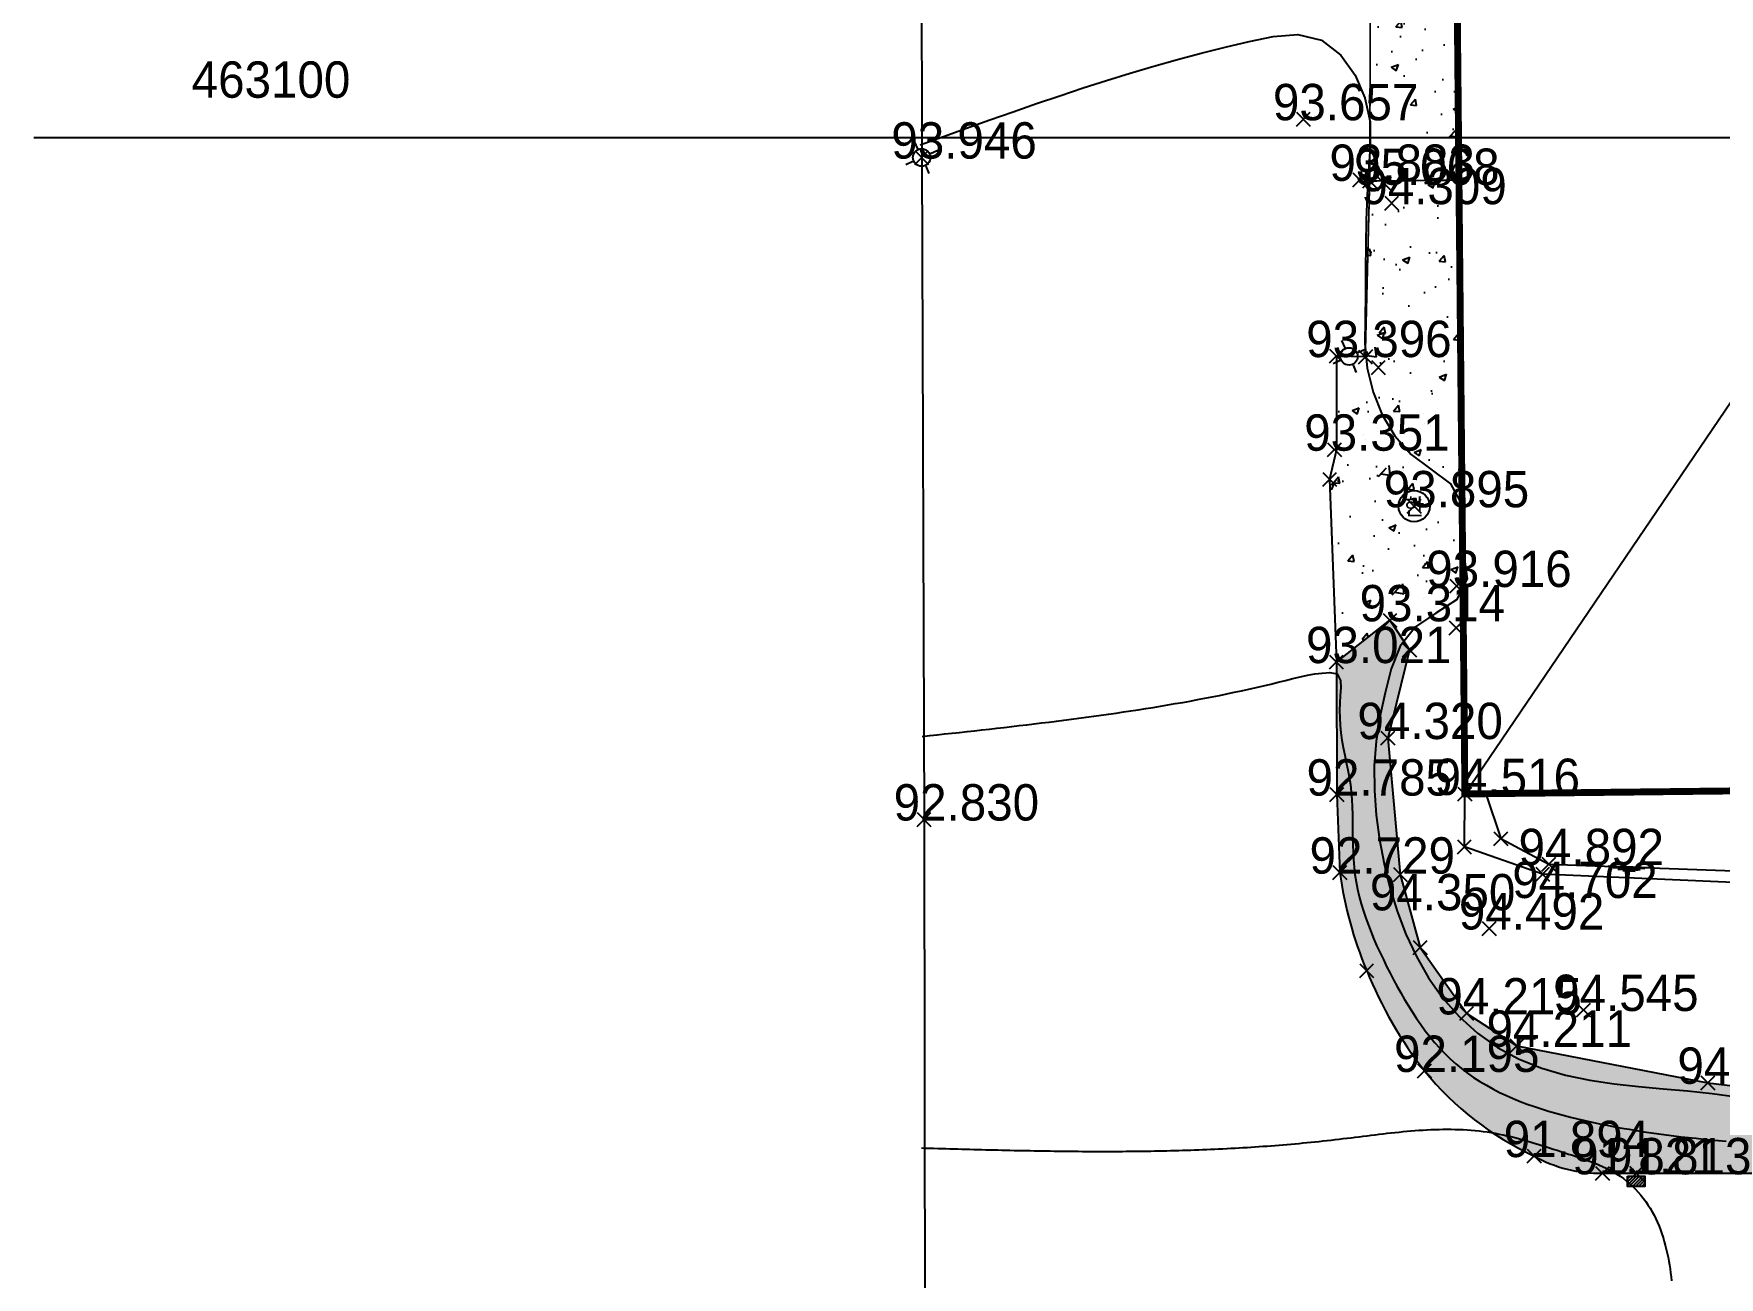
# Model space of a CAD drawing. Header units: millimetres. Extents: x 215151 to 215414, y 463007 to 463197.
# Drawn here: x 215150.78 to 215199.47, y 463067.09 to 463103 of the extents above; entities that cross this region are included whole.
import ezdxf
from ezdxf.enums import TextEntityAlignment as Align

# ---------------------------------------------------------------- set-up
doc = ezdxf.new("R2010")
doc.units = ezdxf.units.MM
doc.header["$MEASUREMENT"] = 0
doc.header["$PDMODE"] = 3
doc.header["$PDSIZE"] = 0.2
doc.layers.get('DEFPOINTS').update_dxf_attribs({"color": 155})
for name, color, linetype in [('1M(48)', 48, 'Continuous'), ("CON'C(31)", 31, 'Continuous'), ('PTANNOTELE', 7, 'Continuous'), ('PTLAYER', 1, 'Continuous'), ('TEXT', 7, 'Continuous'), ('가로등(32)', 32, 'Continuous'), ('경사면(8)', 8, 'Continuous'), ('도각선(5)', 5, 'Continuous'), ('도시가스맨홀(50)', 50, 'Continuous'), ('빗물받이(5)', 5, 'Continuous'), ('아스팔트도로(1)', 1, 'Continuous'), ('조경석해치(8)', 8, 'Continuous'), ('조립식건물(40)', 40, 'Continuous'), ('콘크리트수로(5)', 5, 'Continuous'), ('한전맨홀(1)', 1, 'Continuous')]:
    doc.layers.add(name, color=color, linetype=linetype)
doc.styles.add('돋음', font='Dotum.ttf')
doc.styles.add('돋음체', font='DotumChe.TTF')

# ---------------------------------------------------------------- blocks, each defined once
blk = doc.blocks.new('F')
at = {"layer": '가로등(32)'}
for p, q in [((-0.191, 0.421), (-0.349, 0.769)), ((0.421, 0.191), (0.769, 0.349)), ((-0.421, -0.191), (-0.769, -0.349)), ((0.191, -0.421), (0.349, -0.769))]:
    blk.add_line(p, q, dxfattribs=at)
blk.add_circle((0, 0), 0.42, dxfattribs=at)
blk = doc.blocks.new('e-')
at = {"layer": '한전맨홀(1)'}
blk.add_circle((0, 0), 0.75, dxfattribs=at)
at = {"layer": '한전맨홀(1)', "style": '돋음체'}
blk.add_text('한', height=0.8, rotation=0.42655, dxfattribs=at).set_placement((0, 0), align=Align.MIDDLE)
blk = doc.blocks.new('W1')
at = {"layer": '빗물받이(5)'}
h = blk.add_hatch(dxfattribs=at)
h.set_pattern_fill('ANSI31', color=256, scale=0.02, style=0)
h.set_pattern_definition([(45, (-178.083926, -134.613974), (-0.04490128, 0.04490128), [])])
h.paths.add_polyline_path([(0.26, 0.149), (-0.24, 0.149), (-0.24, -0.151), (0.26, -0.151)])
blk.add_lwpolyline([(-0.24, 0.149), (0.26, 0.149), (0.26, -0.151), (-0.24, -0.151), (-0.24, 0.149)], dxfattribs=at)

msp = doc.modelspace()

# ---------------------------------------------------------------- hatches: boundary and pattern name
at = {"layer": "CON'C(31)"}
h = msp.add_hatch(dxfattribs=at)
h.set_pattern_fill('AR-CONC', color=256, scale=0.3)
h.set_pattern_definition([(50, (0, 0), (2.151780548, -0.188256405), [0.225, -2.475]), (355, (0, 0), (-0.416254001, 2.256576401), [0.18, -1.98]), (100.45144446, (0.1793, -0.0157), (1.73552654, 2.068319973), [0.191220576, -2.103426336]), (46.1842, (0, 0.6), (3.201723992, -0.496557842), [0.3375, -3.7125]), (96.6356355, (0.2668, 0.5586), (2.803985837, 2.922355802), [0.286831026, -3.15514128]), (351.184164, (0, 0.6), (2.803985835, 2.9223558), [0.27, -2.970000003]), (21, (0.3, 0.45), (1.7907211564, -1.207856672), [0.225, -2.475]), (326, (0.3, 0.45), (0.729945996, 2.175450135), [0.18, -1.98]), (71.45144474, (0.4492, 0.3493), (2.52066713, 0.967593458), [0.19122057, -2.103426336]), (37.5, (0, 0), (0.036479566, 0.9986815615), [0, -1.956, 0, -2.01, 0, -1.9875]), (7.5, (0, 0), (0.7892086123, 1.1832351356), [0, -1.146, 0, -1.911, 0, -0.7575]), (327.5, (-0.669, 0), (1.6014673085, -0.0676646152), [0, -0.75, 0, -2.34, 0, -3.105]), (317.5, (-0.969, 0), (1.749558508, 0.300314947), [0, -0.975, 0, -1.554, 0, -2.205])])
h.paths.add_polyline_path([(215191.77585, 463116.25395), (215191.63648, 463118.27021), (215190.31743, 463118.47264), (215189.31085, 463118.47154), (215189.33375, 463115.96678), (215189.40444, 463108.14636), (215189.37436, 463100.47019), (215189.37789, 463100.45337), (215189.38184, 463100), (215191.93424, 463100)])
h.paths.add_polyline_path([(215191.94623, 463098.76924), (215189.36759, 463098.74411), (215189.24677, 463093.89061), (215189.29932, 463093.34504), (215189.46414, 463092.65334), (215189.72815, 463091.99322), (215190.09535, 463091.38465), (215190.56722, 463090.85343), (215191.13304, 463090.42329), (215191.70255, 463089.99837), (215192.03762, 463089.3914)])
h.paths.add_polyline_path([(215191.70255, 463089.99837), (215191.13304, 463090.42329), (215190.56722, 463090.85343), (215190.09535, 463091.38465), (215189.72815, 463091.99322), (215189.46414, 463092.65334), (215189.29932, 463093.34504), (215189.24677, 463093.89061), (215189.24115, 463093.66485), (215189.02345, 463093.67184, -1), (215188.5197, 463093.688), (215188.41078, 463093.69149), (215188.41078, 463090.98864), (215188.21141, 463090.13204), (215188.40552, 463084.85649), (215189.95347, 463086.06292), (215190.35653, 463085.45006), (215190.68991, 463085.87178), (215191.27877, 463086.26976), (215191.87785, 463086.65289), (215192.06075, 463087.0173), (215192.03762, 463089.3914)])
h.paths.add_polyline_path([(215191.10163, 463089.35526, -1), (215190.20163, 463089.35526, -1)], flags=16)
h.paths.add_polyline_path([(215190.19036, 463088.94052), (215191.11902, 463088.94743), (215191.1129, 463089.76999), (215190.18424, 463089.76308)], flags=24)
at = {"layer": '조경석해치(8)'}
h = msp.add_hatch(dxfattribs=at)
h.set_pattern_fill('GRAVEL', color=256, scale=2)
h.set_pattern_definition([(228.012787504, (1.44, 2), (-16, -18), [0.269072, -26.638176094]), (184.969740728, (1.26, 1.8), (24, 2), [0.461736, -45.7118495225]), (132.510447078, (0.8, 1.76), (20, -22), [0.325576, -32.232065192]), (267.273689006, (0.02, 1.26), (2, 40), [0.420476, -41.627116083]), (292.833654178, (0, 0.84), (-10, 24), [0.41231, -40.818746256]), (357.273689006, (0.16, 0.46), (-40, 2), [0.420476, -41.627116083]), (37.694240467, (0.58, 0.44), (-26, -20), [0.556058, -55.049697098]), (72.255328375, (1.02, 0.78), (14, 44), [0.524976, -51.972642994]), (121.429565615, (1.18, 1.28), (-16, 26), [0.4219, -41.7681462195]), (175.23635831, (0.96, 1.64), (22, -2), [0.481664, -23.6015251576]), (222.397437798, (0.48, 1.68), (-24, -22), [0.622896, -61.6667500096]), (138.814074834, (2, 1.24), (-14, 12), [0.212602, -21.0476896255]), (171.46923439, (1.84, 1.38), (26, -4), [0.404474, -40.043022832]), (225, (1.44, 1.44), (-2e-16, -2), [0.282842, -2.545585125]), (203.198590514, (1.3, 1.68), (10, 4), [0.152316, -15.079230212]), (291.80140949, (1.16, 1.62), (-2, 6), [0.215406, -10.554923614]), (30.96375653, (1.24, 1.42), (6, 4), [0.349858, -11.31204579]), (161.56505118, (1.54, 1.6), (4, -2), [0.252982, -6.07157332]), (16.389540334, (0, 1.62), (20, 6), [0.3544, -35.085690293]), (70.346175942, (0.34, 1.72), (-8.000000000002, -22.000000000007), [0.297322, -29.434815495]), (293.198590514, (1.54, 2), (-4, 10), [0.30463, -14.926916212]), (343.610459666, (1.66, 1.72), (-20, 6), [0.3544, -35.085690293]), (339.44395478, (0, 0.38), (-10, 4), [0.34176, -16.746247491]), (294.77514057, (0.32, 0.26), (-10, 22), [0.286356, -28.3492861266]), (66.801409486, (1.56, 0), (4, 10), [0.30463, -14.926916212]), (17.354024636, (1.68, 0.28), (-26, -8), [0.335262, -33.1908472285]), (69.44395478, (0.58, 0), (-4, -10), [0.17088, -16.917127491]), (101.30993247, (1.44, 0), (-2, 8), [0.10198, -10.096059027]), (165.96375653, (1.42, 0.1), (6, -2), [0.41231, -7.833901251]), (186.009005957, (1.02, 0.2), (20, 2), [0.3821, -37.827846349]), (303.69006753, (1.24, 1.24), (-2, 4), [0.288444, -6.922658551]), (353.157226587, (1.4, 1), (34, -4), [0.503588, -49.855125248]), (60.9453959, (1.9, 0.94), (-8, -14), [0.205912, -20.385348282]), (90, (2, 1.12), (-2, 2), [0.12, -1.88]), (120.256437164, (0.98, 0.26), (8, -14), [0.277848, -27.507039979]), (48.012787504, (0.84, 0.5), (16, 18), [0.538144, -26.369104094]), (0, (1.2, 0.9), (2, 2), [0.52, -1.48]), (325.30484647, (1.72, 0.9), (20, -14), [0.316228, -31.306548602]), (254.0546041, (1.98, 0.72), (-2, -8), [0.291204, -14.2690157786]), (207.645975364, (1.9, 0.44), (-38, -20), [0.47413, -46.9389483645]), (175.42607874, (1.48, 0.22), (-26, 2), [0.501598, -49.658146816])])
h.paths.add_polyline_path([(215199.13313, 463072.71018), (215193.62077, 463073.77794), (215192.17104, 463074.71418), (215190.82678, 463076.61699), (215190.25122, 463078.72278), (215189.89011, 463082.66356), (215190.5178, 463085.20484), (215189.95347, 463086.06292), (215188.40552, 463084.85649), (215188.42093, 463081.03199), (215188.50713, 463078.77867, 0.06556503), (215189.28285, 463075.94687, 0.06906455), (215190.9488, 463073.05327, 0.1138141), (215194.11677, 463070.59531, 0.1339401), (215196.09528, 463070.09726), (215197.07063, 463070.09736), (215202.82823, 463070.09631), (215211.55032, 463070.09585), (215219.94798, 463070.07168), (215219.57205, 463071.14367), (215214.76504, 463071.86971), (215209.0471, 463072.23027), (215205.26519, 463071.96832)])

# ---------------------------------------------------------------- linework, layer by layer
at = {"layer": '1M(48)'}
for points, elevation in [([(215176.38745, 463099.78494), (215177.05642, 463100.0277), (215177.05642, 463100.0277), (215177.72574, 463100.26949), (215177.72574, 463100.26949), (215178.39576, 463100.50934), (215178.39576, 463100.50934), (215179.06679, 463100.74631), (215179.06679, 463100.74631), (215179.73916, 463100.97948), (215179.73916, 463100.97948), (215180.41315, 463101.20794), (215180.41315, 463101.20794), (215181.08899, 463101.43084), (215181.08899, 463101.43084), (215181.7669, 463101.64736), (215181.7669, 463101.64736), (215182.44705, 463101.85673), (215182.44705, 463101.85673), (215183.12957, 463102.05824), (215183.12957, 463102.05824), (215183.81455, 463102.25124), (215183.81455, 463102.25124), (215184.50202, 463102.43513), (215184.50202, 463102.43513), (215185.19199, 463102.6094), (215185.19199, 463102.6094), (215185.88444, 463102.77359), (215185.88444, 463102.77359), (215186.58088, 463102.91947), (215186.58088, 463102.91947), (215187.28903, 463102.97513), (215187.28903, 463102.97513), (215187.97525, 463102.8081), (215187.97525, 463102.8081), (215188.53753, 463102.37782), (215188.53753, 463102.37782), (215188.95125, 463101.80122), (215188.95125, 463101.80122), (215189.23179, 463101.14811), (215189.23179, 463101.14811), (215189.37789, 463100.45337), (215189.37789, 463100.45337), (215189.38408, 463099.74234), (215189.38408, 463099.74234), (215189.33352, 463099.0325), (215189.33352, 463099.0325), (215189.29264, 463098.32204), (215189.29264, 463098.32204), (215189.26872, 463097.6108), (215189.26872, 463097.6108), (215189.2564, 463096.89926), (215189.2564, 463096.89926), (215189.25011, 463096.18764), (215189.25011, 463096.18764), (215189.24418, 463095.47601), (215189.24418, 463095.47601), (215189.23293, 463094.76445), (215189.23293, 463094.76445), (215189.23113, 463094.05289), (215189.23113, 463094.05289), (215189.29932, 463093.34504), (215189.29932, 463093.34504), (215189.46414, 463092.65334), (215189.46414, 463092.65334), (215189.72815, 463091.99322), (215189.72815, 463091.99322), (215190.09535, 463091.38465), (215190.09535, 463091.38465), (215190.56722, 463090.85343), (215190.56722, 463090.85343), (215191.13304, 463090.42329), (215191.13304, 463090.42329), (215191.70255, 463089.99837), (215191.70255, 463089.99837), (215192.04094, 463089.38539), (215192.04094, 463089.38539), (215192.08101, 463088.67688), (215192.08101, 463088.67688), (215192.08628, 463087.96629), (215192.08628, 463087.96629), (215192.18356, 463087.26198), (215192.18356, 463087.26198), (215191.87785, 463086.65289), (215191.87785, 463086.65289), (215191.27877, 463086.26976), (215191.27877, 463086.26976), (215190.68991, 463085.87178), (215190.68991, 463085.87178), (215190.25125, 463085.31689), (215190.25125, 463085.31689), (215189.98739, 463084.65721), (215189.98739, 463084.65721), (215189.8114, 463083.96782), (215189.8114, 463083.96782), (215189.66455, 463083.27152), (215189.66455, 463083.27152), (215189.55487, 463082.56852), (215189.55487, 463082.56852), (215189.50145, 463081.85908), (215189.50145, 463081.85908), (215189.50324, 463081.14758), (215189.50324, 463081.14758), (215189.55424, 463080.43788), (215189.55424, 463080.43788), (215189.64911, 463079.73268), (215189.64911, 463079.73268), (215189.7833, 463079.03388), (215189.7833, 463079.03388), (215189.95347, 463078.34296), (215189.95347, 463078.34296), (215190.16205, 463077.66267), (215190.16205, 463077.66267), (215190.41469, 463076.99753), (215190.41469, 463076.99753), (215190.71623, 463076.35312), (215190.71623, 463076.35312), (215191.07039, 463075.73611), (215191.07039, 463075.73611), (215191.48069, 463075.15501), (215191.48069, 463075.15501), (215191.94994, 463074.62047), (215191.94994, 463074.62047), (215192.47809, 463074.14411), (215192.47809, 463074.14411), (215193.05836, 463073.73282), (215193.05836, 463073.73282), (215193.68299, 463073.39269), (215193.68299, 463073.39269), (215194.34283, 463073.12708), (215194.34283, 463073.12708), (215195.02584, 463072.92806), (215195.02584, 463072.92806), (215195.72242, 463072.78303), (215195.72242, 463072.78303), (215196.42624, 463072.67816), (215196.42624, 463072.67816), (215197.13356, 463072.59991), (215197.13356, 463072.59991), (215197.84228, 463072.53542), (215197.84228, 463072.53542), (215198.55113, 463072.47234), (215198.55113, 463072.47234), (215199.25893, 463072.3985), (215199.25893, 463072.3985), (215199.96478, 463072.30792)], 94), ([(215176.44287, 463082.71085), (215176.65848, 463082.73408), (215176.65848, 463082.73408), (215176.87409, 463082.75734), (215176.87409, 463082.75734), (215177.08969, 463082.78065), (215177.08969, 463082.78065), (215177.30528, 463082.80402), (215177.30528, 463082.80402), (215177.52087, 463082.82748), (215177.52087, 463082.82748), (215177.73644, 463082.85107), (215177.73644, 463082.85107), (215177.95199, 463082.87479), (215177.95199, 463082.87479), (215178.16753, 463082.89867), (215178.16753, 463082.89867), (215178.38305, 463082.92274), (215178.38305, 463082.92274), (215178.59854, 463082.94702), (215178.59854, 463082.94702), (215178.81401, 463082.97153), (215178.81401, 463082.97153), (215179.02945, 463082.9963), (215179.02945, 463082.9963), (215179.24486, 463083.02135), (215179.24486, 463083.02135), (215179.46023, 463083.0467), (215179.46023, 463083.0467), (215179.67556, 463083.07238), (215179.67556, 463083.07238), (215179.89085, 463083.09842), (215179.89085, 463083.09842), (215180.10609, 463083.12483), (215180.10609, 463083.12483), (215180.32128, 463083.15164), (215180.32128, 463083.15164), (215180.53642, 463083.17888), (215180.53642, 463083.17888), (215180.7515, 463083.20657), (215180.7515, 463083.20657), (215180.96652, 463083.23474), (215180.96652, 463083.23474), (215181.18148, 463083.2634), (215181.18148, 463083.2634), (215181.39636, 463083.2926), (215181.39636, 463083.2926), (215181.61117, 463083.32234), (215181.61117, 463083.32234), (215181.8259, 463083.35267), (215181.8259, 463083.35267), (215182.04054, 463083.3836), (215182.04054, 463083.3836), (215182.25509, 463083.41516), (215182.25509, 463083.41516), (215182.46954, 463083.44737), (215182.46954, 463083.44737), (215182.68388, 463083.48027), (215182.68388, 463083.48027), (215182.89812, 463083.51389), (215182.89812, 463083.51389), (215183.11224, 463083.54824), (215183.11224, 463083.54824), (215183.32624, 463083.58335), (215183.32624, 463083.58335), (215183.5401, 463083.61926), (215183.5401, 463083.61926), (215183.75382, 463083.656), (215183.75382, 463083.656), (215183.9674, 463083.69358), (215183.9674, 463083.69358), (215184.18082, 463083.73204), (215184.18082, 463083.73204), (215184.39407, 463083.77141), (215184.39407, 463083.77141), (215184.60715, 463083.81172), (215184.60715, 463083.81172), (215184.82004, 463083.853), (215184.82004, 463083.853), (215185.03274, 463083.89527), (215185.03274, 463083.89527), (215185.24523, 463083.93857), (215185.24523, 463083.93857), (215185.4575, 463083.98293), (215185.4575, 463083.98293), (215185.66954, 463084.02838), (215185.66954, 463084.02838), (215185.88134, 463084.07495), (215185.88134, 463084.07495), (215186.09289, 463084.12266), (215186.09289, 463084.12266), (215186.30416, 463084.17156), (215186.30416, 463084.17156), (215186.51515, 463084.22168), (215186.51515, 463084.22168), (215186.72583, 463084.27304), (215186.72583, 463084.27304), (215186.93621, 463084.32567), (215186.93621, 463084.32567), (215187.14645, 463084.37881), (215187.14645, 463084.37881), (215187.35728, 463084.42958), (215187.35728, 463084.42958), (215187.56933, 463084.47494), (215187.56933, 463084.47494), (215187.78295, 463084.51217), (215187.78295, 463084.51217), (215187.99811, 463084.53905), (215187.99811, 463084.53905), (215188.21443, 463084.55378), (215188.21443, 463084.55378), (215188.42409, 463084.51434), (215188.42409, 463084.51434), (215188.52349, 463084.32822), (215188.52349, 463084.32822), (215188.5337, 463084.11197), (215188.5337, 463084.11197), (215188.51971, 463083.89559), (215188.51971, 463083.89559), (215188.50483, 463083.67926), (215188.50483, 463083.67926), (215188.49868, 463083.4625), (215188.49868, 463083.4625), (215188.50198, 463083.24569), (215188.50198, 463083.24569), (215188.51477, 463083.02922), (215188.51477, 463083.02922), (215188.53667, 463082.81349), (215188.53667, 463082.81349), (215188.56682, 463082.59876), (215188.56682, 463082.59876), (215188.60381, 463082.38508), (215188.60381, 463082.38508), (215188.64567, 463082.17231), (215188.64567, 463082.17231), (215188.68996, 463081.96003), (215188.68996, 463081.96003), (215188.73391, 463081.74768), (215188.73391, 463081.74768), (215188.77454, 463081.53467), (215188.77454, 463081.53467), (215188.80895, 463081.32058), (215188.80895, 463081.32058), (215188.83465, 463081.10528), (215188.83465, 463081.10528), (215188.85169, 463080.88911), (215188.85169, 463080.88911), (215188.86222, 463080.67252), (215188.86222, 463080.67252), (215188.86821, 463080.45575), (215188.86821, 463080.45575), (215188.8714, 463080.23891), (215188.8714, 463080.23891), (215188.87341, 463080.02206), (215188.87341, 463080.02206), (215188.87573, 463079.80522), (215188.87573, 463079.80522), (215188.87981, 463079.5884), (215188.87981, 463079.5884), (215188.8871, 463079.37167), (215188.8871, 463079.37167), (215188.89908, 463079.15515), (215188.89908, 463079.15515), (215188.91727, 463078.93906), (215188.91727, 463078.93906), (215188.94321, 463078.72377), (215188.94321, 463078.72377), (215188.97738, 463078.50964), (215188.97738, 463078.50964), (215189.0194, 463078.2969), (215189.0194, 463078.2969), (215189.06882, 463078.08576), (215189.06882, 463078.08576), (215189.12515, 463077.87636), (215189.12515, 463077.87636), (215189.18788, 463077.66878), (215189.18788, 463077.66878), (215189.25648, 463077.46306), (215189.25648, 463077.46306), (215189.33042, 463077.25921), (215189.33042, 463077.25921), (215189.40918, 463077.05717), (215189.40918, 463077.05717), (215189.49225, 463076.85685), (215189.49225, 463076.85685), (215189.57914, 463076.65817), (215189.57914, 463076.65817), (215189.66936, 463076.46097), (215189.66936, 463076.46097), (215189.76245, 463076.26511), (215189.76245, 463076.26511), (215189.85797, 463076.07043), (215189.85797, 463076.07043), (215189.95564, 463075.87681), (215189.95564, 463075.87681), (215190.05565, 463075.6844), (215190.05565, 463075.6844), (215190.15826, 463075.49336), (215190.15826, 463075.49336), (215190.26376, 463075.30389), (215190.26376, 463075.30389), (215190.3724, 463075.11622), (215190.3724, 463075.11622), (215190.48448, 463074.93057), (215190.48448, 463074.93057), (215190.60027, 463074.74722), (215190.60027, 463074.74722), (215190.72006, 463074.56645), (215190.72006, 463074.56645), (215190.84411, 463074.38859), (215190.84411, 463074.38859), (215190.97273, 463074.214), (215190.97273, 463074.214), (215191.10616, 463074.04306), (215191.10616, 463074.04306), (215191.24467, 463073.87621), (215191.24467, 463073.87621), (215191.38851, 463073.71394), (215191.38851, 463073.71394), (215191.53788, 463073.55674), (215191.53788, 463073.55674), (215191.69295, 463073.40516), (215191.69295, 463073.40516), (215191.85385, 463073.25979), (215191.85385, 463073.25979), (215192.02063, 463073.12122), (215192.02063, 463073.12122), (215192.19306, 463072.98973), (215192.19306, 463072.98973), (215192.3706, 463072.86524), (215192.3706, 463072.86524), (215192.55276, 463072.74758), (215192.55276, 463072.74758), (215192.73902, 463072.63656), (215192.73902, 463072.63656), (215192.92894, 463072.5319), (215192.92894, 463072.5319), (215193.1221, 463072.43335), (215193.1221, 463072.43335), (215193.31812, 463072.3406), (215193.31812, 463072.3406), (215193.51664, 463072.25335), (215193.51664, 463072.25335), (215193.71736, 463072.17129), (215193.71736, 463072.17129), (215193.92001, 463072.0941), (215193.92001, 463072.0941), (215194.12434, 463072.02147), (215194.12434, 463072.02147), (215194.33013, 463071.95309), (215194.33013, 463071.95309), (215194.5372, 463071.88868), (215194.5372, 463071.88868), (215194.74537, 463071.82793), (215194.74537, 463071.82793), (215194.9545, 463071.77056), (215194.9545, 463071.77056), (215195.16446, 463071.71631), (215195.16446, 463071.71631), (215195.37513, 463071.66488), (215195.37513, 463071.66488), (215195.58642, 463071.61604), (215195.58642, 463071.61604), (215195.79822, 463071.56951), (215195.79822, 463071.56951), (215196.01047, 463071.52505), (215196.01047, 463071.52505), (215196.22312, 463071.4825), (215196.22312, 463071.4825), (215196.43612, 463071.44183), (215196.43612, 463071.44183), (215196.64948, 463071.403), (215196.64948, 463071.403), (215196.86315, 463071.36596), (215196.86315, 463071.36596), (215197.07712, 463071.33069), (215197.07712, 463071.33069), (215197.29136, 463071.29714), (215197.29136, 463071.29714), (215197.50586, 463071.26526), (215197.50586, 463071.26526), (215197.7206, 463071.23501), (215197.7206, 463071.23501), (215197.93555, 463071.20634), (215197.93555, 463071.20634), (215198.1507, 463071.17919), (215198.1507, 463071.17919), (215198.36604, 463071.15353), (215198.36604, 463071.15353), (215198.58153, 463071.1293), (215198.58153, 463071.1293), (215198.79718, 463071.10643), (215198.79718, 463071.10643), (215199.01296, 463071.08489), (215199.01296, 463071.08489), (215199.22887, 463071.0646), (215199.22887, 463071.0646), (215199.44489, 463071.04552), (215199.44489, 463071.04552), (215199.661, 463071.02759)], 93), ([(215176.42448, 463070.8295), (215176.54054, 463070.82616), (215176.54054, 463070.82616), (215176.65661, 463070.82281), (215176.65661, 463070.82281), (215176.77267, 463070.81948), (215176.77267, 463070.81948), (215176.88873, 463070.81615), (215176.88873, 463070.81615), (215177.0048, 463070.81284), (215177.0048, 463070.81284), (215177.12086, 463070.80954), (215177.12086, 463070.80954), (215177.23693, 463070.80626), (215177.23693, 463070.80626), (215177.35299, 463070.80301), (215177.35299, 463070.80301), (215177.46906, 463070.79978), (215177.46906, 463070.79978), (215177.58512, 463070.79658), (215177.58512, 463070.79658), (215177.70119, 463070.79341), (215177.70119, 463070.79341), (215177.81726, 463070.79028), (215177.81726, 463070.79028), (215177.93333, 463070.78719), (215177.93333, 463070.78719), (215178.0494, 463070.78414), (215178.0494, 463070.78414), (215178.16547, 463070.78114), (215178.16547, 463070.78114), (215178.28155, 463070.77818), (215178.28155, 463070.77818), (215178.39762, 463070.77528), (215178.39762, 463070.77528), (215178.5137, 463070.77243), (215178.5137, 463070.77243), (215178.62978, 463070.76964), (215178.62978, 463070.76964), (215178.74586, 463070.76691), (215178.74586, 463070.76691), (215178.86194, 463070.76425), (215178.86194, 463070.76425), (215178.97802, 463070.76166), (215178.97802, 463070.76166), (215179.0941, 463070.75914), (215179.0941, 463070.75914), (215179.21019, 463070.75669), (215179.21019, 463070.75669), (215179.32627, 463070.75432), (215179.32627, 463070.75432), (215179.44236, 463070.75203), (215179.44236, 463070.75203), (215179.55845, 463070.74983), (215179.55845, 463070.74983), (215179.67454, 463070.74771), (215179.67454, 463070.74771), (215179.79064, 463070.74569), (215179.79064, 463070.74569), (215179.90673, 463070.74376), (215179.90673, 463070.74376), (215180.02283, 463070.74193), (215180.02283, 463070.74193), (215180.13893, 463070.7402), (215180.13893, 463070.7402), (215180.25503, 463070.73857), (215180.25503, 463070.73857), (215180.37113, 463070.73705), (215180.37113, 463070.73705), (215180.48723, 463070.73564), (215180.48723, 463070.73564), (215180.60334, 463070.73434), (215180.60334, 463070.73434), (215180.71944, 463070.73316), (215180.71944, 463070.73316), (215180.83555, 463070.7321), (215180.83555, 463070.7321), (215180.95165, 463070.73116), (215180.95165, 463070.73116), (215181.06776, 463070.73035), (215181.06776, 463070.73035), (215181.18387, 463070.72967), (215181.18387, 463070.72967), (215181.29998, 463070.72913), (215181.29998, 463070.72913), (215181.41609, 463070.72871), (215181.41609, 463070.72871), (215181.5322, 463070.72844), (215181.5322, 463070.72844), (215181.64831, 463070.72831), (215181.64831, 463070.72831), (215181.76442, 463070.72833), (215181.76442, 463070.72833), (215181.88054, 463070.72849), (215181.88054, 463070.72849), (215181.99665, 463070.72881), (215181.99665, 463070.72881), (215182.11276, 463070.72928), (215182.11276, 463070.72928), (215182.22887, 463070.7299), (215182.22887, 463070.7299), (215182.34497, 463070.7307), (215182.34497, 463070.7307), (215182.46108, 463070.73165), (215182.46108, 463070.73165), (215182.57719, 463070.73277), (215182.57719, 463070.73277), (215182.69329, 463070.73407), (215182.69329, 463070.73407), (215182.80939, 463070.73553), (215182.80939, 463070.73553), (215182.92549, 463070.73718), (215182.92549, 463070.73718), (215183.04159, 463070.739), (215183.04159, 463070.739), (215183.15768, 463070.74101), (215183.15768, 463070.74101), (215183.27377, 463070.7432), (215183.27377, 463070.7432), (215183.38986, 463070.74558), (215183.38986, 463070.74558), (215183.50594, 463070.74816), (215183.50594, 463070.74816), (215183.62202, 463070.75093), (215183.62202, 463070.75093), (215183.73809, 463070.7539), (215183.73809, 463070.7539), (215183.85416, 463070.75707), (215183.85416, 463070.75707), (215183.97022, 463070.76044), (215183.97022, 463070.76044), (215184.08628, 463070.76403), (215184.08628, 463070.76403), (215184.20233, 463070.76782), (215184.20233, 463070.76782), (215184.31837, 463070.77183), (215184.31837, 463070.77183), (215184.4344, 463070.77605), (215184.4344, 463070.77605), (215184.55043, 463070.78049), (215184.55043, 463070.78049), (215184.66645, 463070.78516), (215184.66645, 463070.78516), (215184.78245, 463070.79005), (215184.78245, 463070.79005), (215184.89845, 463070.79517), (215184.89845, 463070.79517), (215185.01444, 463070.80052), (215185.01444, 463070.80052), (215185.13042, 463070.80611), (215185.13042, 463070.80611), (215185.24638, 463070.81193), (215185.24638, 463070.81193), (215185.36233, 463070.81799), (215185.36233, 463070.81799), (215185.47827, 463070.8243), (215185.47827, 463070.8243), (215185.5942, 463070.83085), (215185.5942, 463070.83085), (215185.71011, 463070.83765), (215185.71011, 463070.83765), (215185.82601, 463070.8447), (215185.82601, 463070.8447), (215185.94189, 463070.85201), (215185.94189, 463070.85201), (215186.05775, 463070.85957), (215186.05775, 463070.85957), (215186.1736, 463070.86739), (215186.1736, 463070.86739), (215186.28943, 463070.87548), (215186.28943, 463070.87548), (215186.40524, 463070.88383), (215186.40524, 463070.88383), (215186.52103, 463070.89245), (215186.52103, 463070.89245), (215186.6368, 463070.90134), (215186.6368, 463070.90134), (215186.75255, 463070.9105), (215186.75255, 463070.9105), (215186.86827, 463070.91994), (215186.86827, 463070.91994), (215186.98398, 463070.92966), (215186.98398, 463070.92966), (215187.09966, 463070.93965), (215187.09966, 463070.93965), (215187.21531, 463070.94994), (215187.21531, 463070.94994), (215187.33094, 463070.96051), (215187.33094, 463070.96051), (215187.44654, 463070.97137), (215187.44654, 463070.97137), (215187.56212, 463070.98252), (215187.56212, 463070.98252), (215187.67766, 463070.99396), (215187.67766, 463070.99396), (215187.79318, 463071.0057), (215187.79318, 463071.0057), (215187.90866, 463071.01774), (215187.90866, 463071.01774), (215188.02411, 463071.03008), (215188.02411, 463071.03008), (215188.13953, 463071.04273), (215188.13953, 463071.04273), (215188.25492, 463071.05568), (215188.25492, 463071.05568), (215188.37027, 463071.06894), (215188.37027, 463071.06894), (215188.48559, 463071.08251), (215188.48559, 463071.08251), (215188.60087, 463071.09636), (215188.60087, 463071.09636), (215188.71612, 463071.11044), (215188.71612, 463071.11044), (215188.83136, 463071.12468), (215188.83136, 463071.12468), (215188.94658, 463071.13904), (215188.94658, 463071.13904), (215189.06179, 463071.15345), (215189.06179, 463071.15345), (215189.177, 463071.16787), (215189.177, 463071.16787), (215189.29222, 463071.18222), (215189.29222, 463071.18222), (215189.40746, 463071.19647), (215189.40746, 463071.19647), (215189.52271, 463071.21055), (215189.52271, 463071.21055), (215189.63799, 463071.2244), (215189.63799, 463071.2244), (215189.75331, 463071.23797), (215189.75331, 463071.23797), (215189.86867, 463071.2512), (215189.86867, 463071.2512), (215189.98407, 463071.26403), (215189.98407, 463071.26403), (215190.09952, 463071.2764), (215190.09952, 463071.2764), (215190.21502, 463071.28826), (215190.21502, 463071.28826), (215190.33058, 463071.29954), (215190.33058, 463071.29954), (215190.4462, 463071.31019), (215190.4462, 463071.31019), (215190.56189, 463071.32013), (215190.56189, 463071.32013), (215190.67763, 463071.32932), (215190.67763, 463071.32932), (215190.79344, 463071.33769), (215190.79344, 463071.33769), (215190.90931, 463071.34516), (215190.90931, 463071.34516), (215191.02524, 463071.35169), (215191.02524, 463071.35169), (215191.14122, 463071.35719), (215191.14122, 463071.35719), (215191.25725, 463071.36161), (215191.25725, 463071.36161), (215191.37331, 463071.36488), (215191.37331, 463071.36488), (215191.48941, 463071.36692), (215191.48941, 463071.36692), (215191.60551, 463071.36768), (215191.60551, 463071.36768), (215191.72162, 463071.36708), (215191.72162, 463071.36708), (215191.83772, 463071.36505), (215191.83772, 463071.36505), (215191.95377, 463071.36152), (215191.95377, 463071.36152), (215192.06977, 463071.35642), (215192.06977, 463071.35642), (215192.18568, 463071.34968), (215192.18568, 463071.34968), (215192.30149, 463071.34124), (215192.30149, 463071.34124), (215192.41715, 463071.33103), (215192.41715, 463071.33103), (215192.53263, 463071.31897), (215192.53263, 463071.31897), (215192.6479, 463071.30501), (215192.6479, 463071.30501), (215192.76291, 463071.28908), (215192.76291, 463071.28908), (215192.87762, 463071.27113), (215192.87762, 463071.27113), (215192.99201, 463071.2512), (215192.99201, 463071.2512), (215193.10605, 463071.2294), (215193.10605, 463071.2294), (215193.21975, 463071.20585), (215193.21975, 463071.20585), (215193.3331, 463071.18069), (215193.3331, 463071.18069), (215193.44611, 463071.15403), (215193.44611, 463071.15403), (215193.55878, 463071.12598), (215193.55878, 463071.12598), (215193.67113, 463071.09669), (215193.67113, 463071.09669), (215193.78318, 463071.06625), (215193.78318, 463071.06625), (215193.89495, 463071.03479), (215193.89495, 463071.03479), (215194.00646, 463071.00243), (215194.00646, 463071.00243), (215194.11774, 463070.96927), (215194.11774, 463070.96927), (215194.2288, 463070.93542), (215194.2288, 463070.93542), (215194.3397, 463070.901), (215194.3397, 463070.901), (215194.45044, 463070.86611), (215194.45044, 463070.86611), (215194.56107, 463070.83085), (215194.56107, 463070.83085), (215194.67161, 463070.79532), (215194.67161, 463070.79532), (215194.7821, 463070.75963), (215194.7821, 463070.75963), (215194.89257, 463070.72387), (215194.89257, 463070.72387), (215195.00304, 463070.68813), (215195.00304, 463070.68813), (215195.11353, 463070.65245), (215195.11353, 463070.65245), (215195.22397, 463070.61661), (215195.22397, 463070.61661), (215195.33428, 463070.58036), (215195.33428, 463070.58036), (215195.44437, 463070.54346), (215195.44437, 463070.54346), (215195.55415, 463070.50564), (215195.55415, 463070.50564), (215195.66352, 463070.46665), (215195.66352, 463070.46665), (215195.77236, 463070.42621), (215195.77236, 463070.42621), (215195.88053, 463070.384), (215195.88053, 463070.384), (215195.98787, 463070.33973), (215195.98787, 463070.33973), (215196.09418, 463070.29304), (215196.09418, 463070.29304), (215196.19922, 463070.24358), (215196.19922, 463070.24358), (215196.30271, 463070.19094), (215196.30271, 463070.19094), (215196.40431, 463070.13474), (215196.40431, 463070.13474), (215196.50376, 463070.07483), (215196.50376, 463070.07483), (215196.60087, 463070.01119), (215196.60087, 463070.01119), (215196.69544, 463069.94384), (215196.69544, 463069.94384), (215196.78729, 463069.87282), (215196.78729, 463069.87282), (215196.87622, 463069.79818), (215196.87622, 463069.79818), (215196.96209, 463069.72004), (215196.96209, 463069.72004), (215197.04474, 463069.6385), (215197.04474, 463069.6385), (215197.12406, 463069.55371), (215197.12406, 463069.55371), (215197.19994, 463069.46584), (215197.19994, 463069.46584), (215197.27233, 463069.37507), (215197.27233, 463069.37507), (215197.34118, 463069.28158), (215197.34118, 463069.28158), (215197.40649, 463069.18559), (215197.40649, 463069.18559), (215197.46826, 463069.08728), (215197.46826, 463069.08728), (215197.52653, 463068.98686), (215197.52653, 463068.98686), (215197.58136, 463068.88451), (215197.58136, 463068.88451), (215197.63283, 463068.78044), (215197.63283, 463068.78044), (215197.68103, 463068.67481), (215197.68103, 463068.67481), (215197.72606, 463068.5678), (215197.72606, 463068.5678), (215197.76803, 463068.45954), (215197.76803, 463068.45954), (215197.80705, 463068.35019), (215197.80705, 463068.35019), (215197.84326, 463068.23987), (215197.84326, 463068.23987), (215197.87676, 463068.12871), (215197.87676, 463068.12871), (215197.90769, 463068.0168), (215197.90769, 463068.0168), (215197.93616, 463067.90423), (215197.93616, 463067.90423), (215197.96229, 463067.7911), (215197.96229, 463067.7911), (215197.98619, 463067.67749), (215197.98619, 463067.67749), (215198.00799, 463067.56344), (215198.00799, 463067.56344), (215198.02778, 463067.44903), (215198.02778, 463067.44903), (215198.04567, 463067.33431), (215198.04567, 463067.33431), (215198.06176, 463067.21933), (215198.06176, 463067.21933), (215198.07615, 463067.10411), (215198.07615, 463067.10411), (215198.08891, 463066.98871)], 92)]:
    msp.add_lwpolyline(points, dxfattribs=dict(at, elevation=elevation))
at = {"layer": "CON'C(31)", "const_width": 0.05}
for points in [[(215190.31743, 463118.47264), (215189.31085, 463118.47154), (215189.33375, 463115.96678), (215189.40444, 463108.14636), (215189.36759, 463098.74411), (215191.94623, 463098.76924)], [(215189.36759, 463098.74411), (215189.24115, 463093.66485)]]:
    msp.add_lwpolyline(points, dxfattribs=at)
at = {"layer": 'PTLAYER'}
for p in [(215187.44947, 463100.52964, 93.65717), (215176.42763, 463099.42286, 93.94632), (215189.08246, 463098.77939, 93.88291), (215189.36759, 463098.74411, 93.99056), (215189.79488, 463098.66268, 95.06798), (215190.004, 463098.10544, 94.30905), (215188.41078, 463093.69149, 93.39586), (215189.24115, 463093.66485, 93.63975), (215189.61692, 463093.36267, 94.24949), (215188.35326, 463090.98864, 93.35145), (215188.21141, 463090.13204, 93.35174), (215190.65163, 463089.35526, 93.89466), (215191.8786, 463087.05417, 93.91612), (215189.95347, 463086.06292, 93.31433), (215191.86352, 463085.84216, 94.37332), (215190.5178, 463085.20484, 94.17643), (215188.40552, 463084.85649, 93.02136), (215189.89011, 463082.66356, 94.3199), (215188.42093, 463081.03199, 92.78511), (215192.11892, 463081.04892, 94.51634), (215176.494, 463080.31168, 92.83015), (215192.10313, 463079.52429, 94.44639), (215193.15384, 463079.75814, 94.86509), (215194.54432, 463079.02386, 94.89228), (215188.50713, 463078.77867, 92.72937), (215190.25122, 463078.72278, 94.35049), (215194.36346, 463078.73185, 94.70178), (215192.8214, 463077.16566, 94.49216), (215190.82678, 463076.61699, 94.26794), (215189.28285, 463075.94687, 92.43473), (215192.17104, 463074.71418, 94.21474), (215195.54407, 463074.81289, 94.54529), (215193.62077, 463073.77794, 94.21089), (215190.9488, 463073.05327, 92.19509), (215199.13313, 463072.71018, 94.24209), (215194.11677, 463070.59531, 91.89421), (215196.09528, 463070.09726, 91.82091), (215197.07063, 463070.09736, 91.81321)]:
    msp.add_point(p, dxfattribs=at)
at = {"layer": '경사면(8)'}
for p, q in [((215197.45996, 463078.91693), (215196.26077, 463078.96091)), ((215197.31859, 463078.88209), (215196.39921, 463078.91581)), ((215197.17722, 463078.84725), (215196.53765, 463078.87071)), ((215197.17722, 463078.84725), (215196.53765, 463078.87071)), ((215197.03584, 463078.81241), (215196.67609, 463078.8256)), ((215196.86036, 463078.93892), (215196.84876, 463078.62262))]:
    msp.add_line(p, q, dxfattribs=at)
for points in [[(215192.72124, 463081.05569), (215193.15384, 463079.75814), (215194.54432, 463079.02386), (215203.63208, 463078.69057), (215211.22448, 463078.63995), (215216.11782, 463078.51829), (215217.17271, 463079.29007), (215217.87712, 463082.31777), (215218.46406, 463088.53036), (215219.21828, 463089.27296), (215224.40207, 463089.85149), (215227.80723, 463090.14224), (215231.99794, 463089.85058), (215235.6047, 463089.66004), (215238.00588, 463089.44434), (215239.1346, 463088.60829), (215239.27514, 463085.55558), (215238.65092, 463080.63771), (215238.28513, 463088.29309), (215231.27007, 463088.44202), (215225.34886, 463088.71396), (215219.62394, 463088.23849), (215219.29987, 463087.79973), (215219.31672, 463086.71027)], [(215217.28734, 463071.48875), (215217.12966, 463074.67112), (215217.48404, 463078.02781), (215210.49556, 463078.17086), (215203.41331, 463078.3341), (215194.36346, 463078.73185), (215192.10313, 463079.52429), (215192.11892, 463081.04892)]]:
    msp.add_lwpolyline(points, dxfattribs=at)
at = {"layer": '도각선(5)'}
msp.add_lwpolyline([(215150.7772, 463100), (215374.99597, 463100)], dxfattribs=at)
at = {"layer": '아스팔트도로(1)'}
for points in [[(215164.72589, 463155.06638), (215169.81877, 463153.07372, -0.23010034), (215175.29741, 463147.93679), (215176.11442, 463144.42023), (215176.37467, 463140.75625), (215176.37467, 463133.17143), (215176.39686, 463121.83512), (215176.42763, 463099.42286), (215176.494, 463080.31168), (215176.5154, 463065.32677), (215176.56608, 463044.38105), (215176.56608, 463029.70018)], [(215189.24115, 463093.66485), (215188.41078, 463093.69149), (215188.41078, 463090.98864), (215188.21141, 463090.13204), (215188.40552, 463084.85649), (215188.42093, 463081.03199), (215188.50713, 463078.77867, 0.06556503), (215189.28285, 463075.94687, 0.06906455), (215190.9488, 463073.05327, 0.1138141), (215194.11677, 463070.59531, 0.1339401), (215196.09528, 463070.09726), (215197.07063, 463070.09736), (215202.82823, 463070.09631), (215211.55032, 463070.09585), (215219.94798, 463070.07168), (215229.98734, 463070.07112), (215231.74041, 463070.02467), (215238.15894, 463070.1127), (215246.02719, 463070.09365), (215254.68991, 463070.08729), (215257.88284, 463070.10107), (215265.78894, 463070.19238)]]:
    msp.add_lwpolyline(points, format="xyb", dxfattribs=at)
at = {"layer": '조경석해치(8)'}
msp.add_lwpolyline([(215188.40552, 463084.85649), (215189.95347, 463086.06292), (215190.5178, 463085.20484), (215189.89011, 463082.66356), (215190.25122, 463078.72278), (215190.82678, 463076.61699), (215192.17104, 463074.71418), (215193.62077, 463073.77794), (215199.13313, 463072.71018), (215205.26519, 463071.96832), (215209.0471, 463072.23027), (215214.76504, 463071.86971), (215219.57205, 463071.14367), (215219.94798, 463070.07168)], dxfattribs=at)
at = {"layer": '조립식건물(40)', "const_width": 0.2}
msp.add_lwpolyline([(215192.11892, 463081.04892), (215216.4486, 463081.32255), (215216.09039, 463116.36425), (215191.77585, 463116.25395), (215192.11892, 463081.04892)], dxfattribs=at)
at = {"layer": '조립식건물(40)'}
msp.add_lwpolyline([(215192.11892, 463081.04892), (215216.09039, 463116.36425)], dxfattribs=at)

# ---------------------------------------------------------------- block references
at = {"layer": '가로등(32)', "xscale": 0.6, "yscale": 0.6, "zscale": 0.6}
for p in [(215176.42763, 463099.42286), (215188.77158, 463093.67992)]:
    msp.add_blockref('F', p, dxfattribs=at)
at = {"layer": '도시가스맨홀(50)', "xscale": 0.6, "yscale": 0.6, "zscale": 0.6}
msp.add_blockref('e-', (215190.65163, 463089.35526), dxfattribs=at)
at = {"layer": '콘크리트수로(5)'}
msp.add_blockref('W1', (215197.05629, 463069.86835), dxfattribs=at)

# ---------------------------------------------------------------- texts
at = {"layer": 'DEFPOINTS', "style": '돋음'}
for s, p in [('93.657', (215186.57283, 463100.49867)), ('95.068', (215188.91825, 463098.63172)), ('94.309', (215189.12737, 463098.07448)), ('93.351', (215187.47663, 463090.95768)), ('93.916', (215191.00197, 463087.02321)), ('93.314', (215189.07684, 463086.03195)), ('94.320', (215189.01348, 463082.6326)), ('92.785', (215187.5443, 463081.00102)), ('94.892', (215193.66769, 463078.9929)), ('94.702', (215193.48682, 463078.04364)), ('94.350', (215189.37458, 463077.68769)), ('94.492', (215191.94476, 463077.1347)), ('94.215', (215191.29441, 463074.68321)), ('94.545', (215194.66743, 463074.78192)), ('94.211', (215192.74414, 463073.74698)), ('91.894', (215193.24013, 463070.56435)), ('91.821', (215195.21865, 463070.06629)), ('91.813', (215196.194, 463070.06639))]:
    msp.add_text(s, height=1.05, dxfattribs=at).set_placement(p)
at = {"layer": 'PTANNOTELE', "style": '돋음'}
for s, p in [('93.946', (215175.551, 463099.39189)), ('93.883', (215188.20583, 463098.74843)), ('93.396', (215187.53415, 463093.66053)), ('93.895', (215189.775, 463089.32429)), ('93.021', (215187.52888, 463084.82553)), ('94.516', (215191.24228, 463081.01796)), ('92.830', (215175.61736, 463080.28071)), ('92.729', (215187.6305, 463078.74771)), ('92.195', (215190.07216, 463073.0223)), ('94.242', (215198.25649, 463072.67922))]:
    msp.add_text(s, height=1.05, dxfattribs=at).set_placement(p)
at = {"layer": 'TEXT', "color": 4, "linetype": 'Continuous', "style": '돋음'}
msp.add_text('463100', height=1.05, dxfattribs=at).set_placement((215157.63223, 463101.14833), align=Align.CENTER)

doc.saveas('drawing.dxf')
